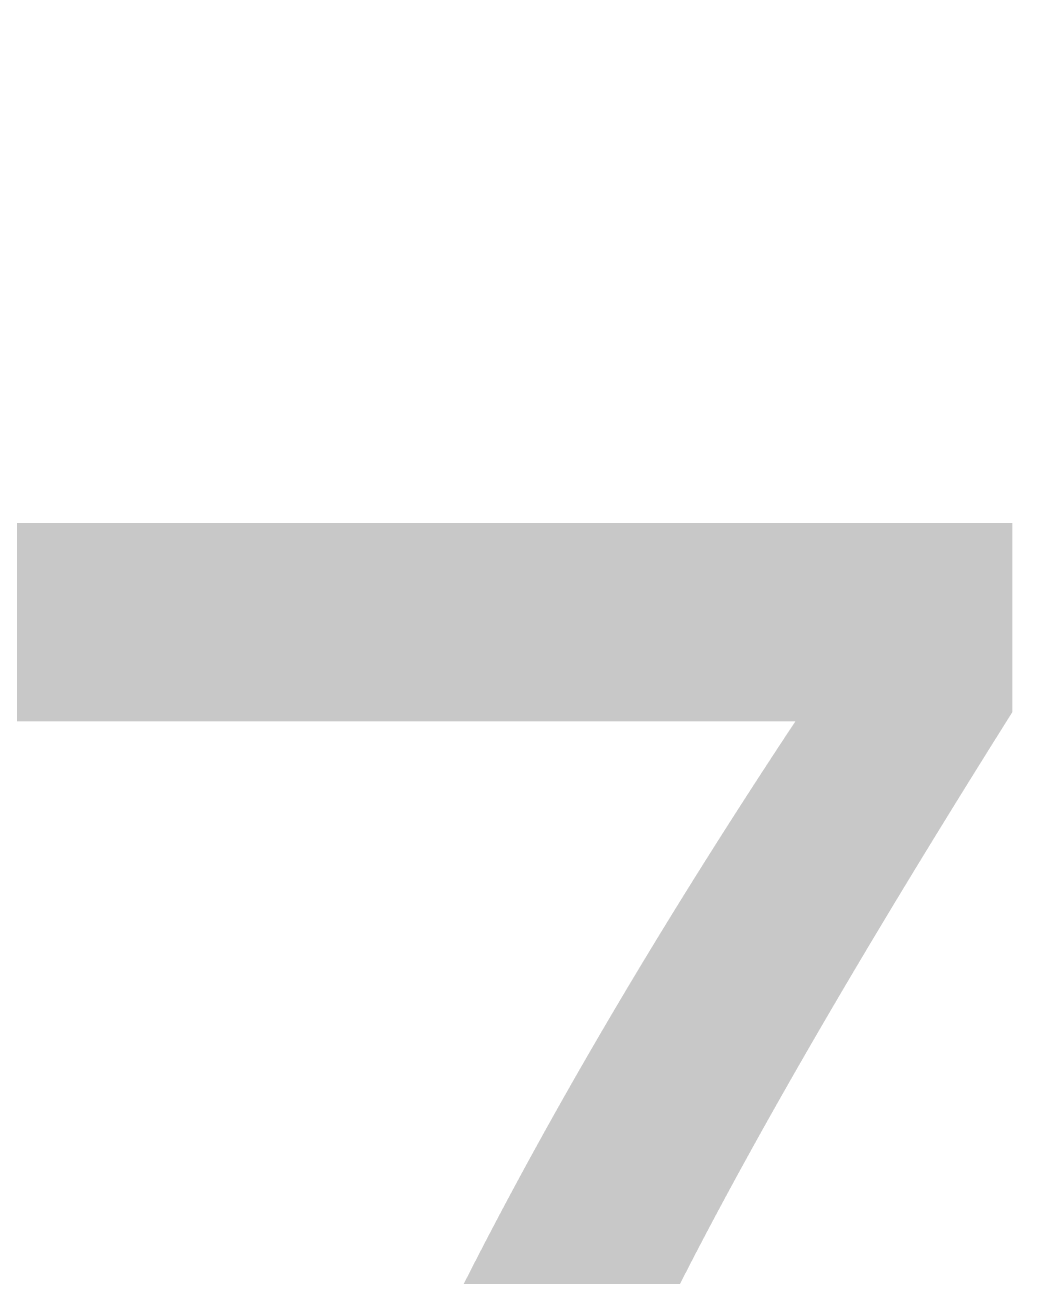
# Model space of a CAD drawing. Header units: millimetres. Extents: x -179928 to 528275, y -469666 to 511935.
# Drawn here: x 166354 to 167055, y 36907 to 37776 of the extents above; entities that cross this region are included whole.
import ezdxf

# ---------------------------------------------------------------- set-up
doc = ezdxf.new("R2010")
doc.units = ezdxf.units.MM
doc.linetypes.add('DASHED', pattern=[0.75, 0.5, -0.25])
for name, color, linetype in [('ad-Elevation 10', 8, 'Continuous'), ('ad-Furniture', 8, 'Continuous'), ('ad-Lvl-Plinth', 30, 'Continuous')]:
    doc.layers.add(name, color=color, linetype=linetype)
doc.styles.add('Sections_The woods Site plan_Entrances$0$Standard', font='arial.ttf')
doc.styles.get("Standard").update_dxf_attribs({"font": 'arial.ttf'})

# ---------------------------------------------------------------- blocks, each defined once
blk = doc.blocks.new('zw$B417')
at = {"layer": 'ad-Furniture', "lineweight": 5, "ltscale": 1.8, "transparency": 33554559}
h = blk.add_hatch(color=256, dxfattribs=at)
h.dxf.hatch_style = 1
h.paths.add_polyline_path([(640, 300), (-640, 300), (-640, 254.25), (-630, 254.25), (-630, 290), (630, 290), (630, 254.25), (640, 254.25)])
h.paths.add_polyline_path([(-630, 227.91), (-640, 227.91), (-640, -227.91), (-630, -227.91)])
h.paths.add_polyline_path([(-630, -254.25), (-640, -254.25), (-640, -300), (640, -300), (640, -254.25), (630, -254.25), (630, -290), (-630, -290)])
h.paths.add_polyline_path([(640, 227.91), (630, 227.91), (630, -227.91), (640, -227.91)])
h = blk.add_hatch(color=256, dxfattribs=at)
h.dxf.hatch_style = 1
h.paths.add_polyline_path([(700, 300), (640, 300), (640, -300), (700, -300)])
h = blk.add_hatch(color=256, dxfattribs=at)
h.dxf.hatch_style = 1
h.paths.add_polyline_path([(630, 227.91), (614.69, 227.91), (614.69, 254.25), (630, 254.25), (630, 290), (-630, 290), (-630, 254.25), (-614.69, 254.25), (-614.69, 227.91), (-630, 227.91), (-630, -227.91), (-614.69, -227.91), (-614.69, -254.25), (-630, -254.25), (-630, -290), (630, -290), (630, -254.25), (614.69, -254.25), (614.69, -227.91), (630, -227.91)])
at = {"layer": 'ad-Furniture', "lineweight": 5, "ltscale": 0.1, "transparency": 33554585}
h = blk.add_hatch(dxfattribs=at)
h.set_pattern_fill('ANSI36', color=256, scale=150)
h.set_pattern_definition([(45, (-630, -90), (9.9437, 36.4602), [46.875, -9.375, 0, -9.375])])
h.paths.add_polyline_path([(-630, -227.91), (-614.69, -227.91), (-614.69, -254.25), (-630, -254.25), (-630, -290), (630, -290), (630, -54.25), (614.69, -54.25), (614.69, -27.91), (630, -27.91), (630, 227.91), (614.69, 227.91), (614.69, 254.25), (630, 254.25), (630, 290), (-630, 290), (-630, 254.25), (-614.69, 254.25), (-614.69, 227.91), (-630, 227.91)])
at = {"layer": 'ad-Furniture', "lineweight": 13, "ltscale": 1.8}
for p, q in [((700, 300), (-700, 300)), ((640, -300), (640, 300)), ((700, -300), (700, 300))]:
    blk.add_line(p, q, dxfattribs=at)
at = {"layer": 'ad-Furniture', "lineweight": 5, "ltscale": 1.8}
for points in [[(630, 254.25), (630, 290), (-630, 290), (-630, 254.25)], [(630, -227.91), (630, 227.91)]]:
    blk.add_lwpolyline(points, dxfattribs=at)
blk.add_lwpolyline([(640, 254.25), (614.69, 254.25), (614.69, 227.91), (640, 227.91)], close=True, dxfattribs=at)
blk.add_circle((627.34, 241.08), 8.08, dxfattribs=at)
at = {"layer": 'ad-Furniture', "insert": (43.83, -10.46), "char_height": 50, "width": 284.4627, "attachment_point": 5, "rotation": 270}
blk.add_mtext('SWING', dxfattribs=at)
blk = doc.blocks.new('zw$DAD3')
at = {"layer": 'ad-Elevation 10', "linetype": 'DASHED'}
blk.add_lwpolyline([(0, -2980), (3365, -2980), (3365, 0), (0, 0)], close=True, dxfattribs=at)
for points in [[(0, -943.33), (3365, -943.33)], [(0, -1043.33), (3365, -1043.33)]]:
    blk.add_lwpolyline(points, dxfattribs=at)
blk = doc.blocks.new('1625_East Villa')
at = {"layer": 'ad-Furniture', "rotation": 90}
blk.add_blockref('zw$B417', (7275, 6695), dxfattribs=at)
at = {"layer": 'ad-Furniture'}
blk.add_blockref('zw$DAD3', (3610, 8185), dxfattribs=at)
blk = doc.blocks.new("All Plot's Villa Plans")
at = {"ltscale": 5}
blk.add_blockref('1625_East Villa', (159814.96, 30364.9), dxfattribs=at)
blk = doc.blocks.new('zw$63CD')
at = {"layer": 'ad-Lvl-Plinth', "insert": (172865.79, -62632.23), "char_height": 1269.9849, "width": 5416.267, "attachment_point": 5, "style": 'Sections_The woods Site plan_Entrances$0$Standard', "bg_fill": 19, "box_fill_scale": 1.5, "bg_fill_color": 257, "bg_fill_transparency": 0}
blk.add_mtext('\\pxt4;497.11', dxfattribs=at)

msp = doc.modelspace()

# ---------------------------------------------------------------- block references
at = {"ltscale": 5}
msp.add_blockref("All Plot's Villa Plans", (0, 0), dxfattribs=at)

# ---------------------------------------------------------------- next in the draw order: block references
at = {"layer": 'ad-Lvl-Plinth', "ltscale": 5}
msp.add_blockref('zw$63CD', (-5982.94, 99418.55), dxfattribs=at)

doc.saveas('drawing.dxf')
